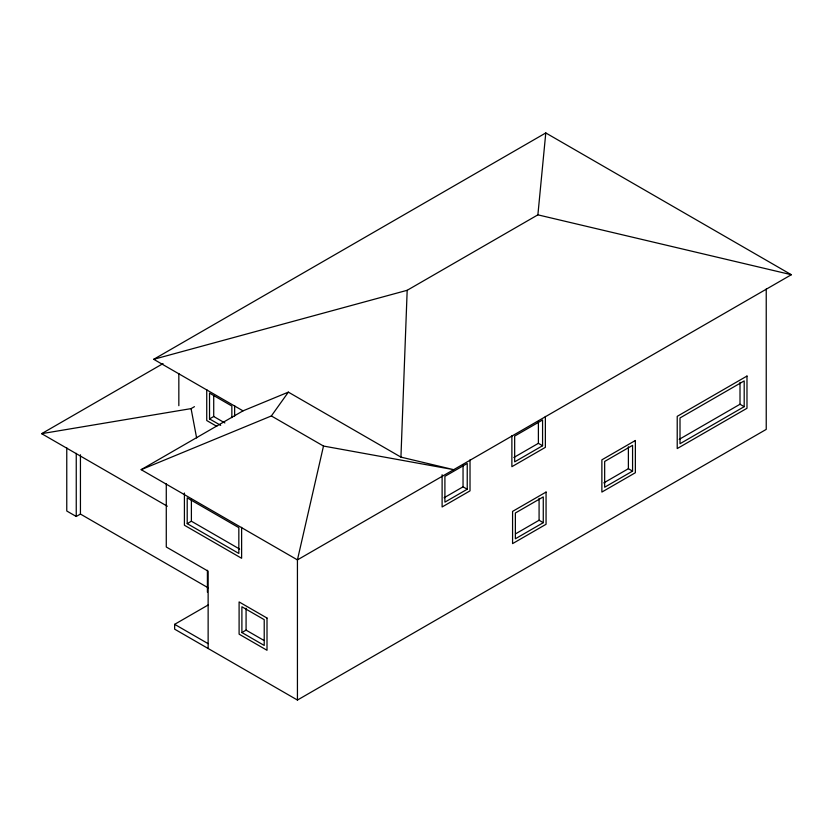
<?xml version="1.0" encoding="UTF-8"?>
<svg xmlns="http://www.w3.org/2000/svg" width="833" height="833" viewBox="0 0 833 833"><rect width="100%" height="100%" fill="white"/><g stroke="black" fill="none" stroke-linecap="round" stroke-linejoin="round"><path stroke-width="1.25" d="M400.933 457.119L407.181 290.3L537.889 214.841L791.35 274.723L297.433 559.891L141.162 469.666L243.017 410.856L288.364 392.135L400.933 457.119L453.693 469.666L323.496 446.051L271.36 415.948L141.162 469.666M537.889 214.841L545.782 132.947L791.35 274.723M297.433 559.891L323.496 446.051M271.36 415.948L288.364 392.135M243.017 410.856L153.72 359.304L545.782 132.947M167.318 506.225L41.65 433.67L163.029 363.594M41.65 433.67L191.08 408.618L194.453 406.671M231.855 417.625L231.855 406.025L209.531 393.134L209.531 418.916L213.717 416.5L224.879 422.945M66.765 447.852L66.765 511.004L76.251 516.481L80.437 514.065L208.229 587.848M187.206 523.634L238.832 553.445L238.832 527.664L187.206 497.863L187.206 523.634L191.392 521.219L239.644 549.082M766.235 289.02L766.235 429.391L297.433 700.053L174.649 629.165L174.649 624.334L208.406 604.841M444.072 497.78L463.044 486.826L467.23 489.242L467.23 463.46L444.905 476.351L444.905 502.132L467.23 489.242M513.836 457.504L538.389 443.323L542.575 445.738L542.575 419.967L514.669 436.076L514.669 461.857L542.575 445.738M241.893 632.549L264.217 645.44L264.217 619.658L241.893 606.768L241.893 632.549L246.079 630.133L263.946 640.442M515.648 533.786L539.086 520.25L543.272 522.676L543.272 496.895L515.367 513.003L515.367 538.784L543.272 522.676M603.831 482.88L628.384 468.698L632.57 471.114L632.57 445.343L604.664 461.451L604.664 487.232L632.57 471.114M679.197 439.366L740.006 404.255L744.192 406.671L744.192 380.9L680.009 417.947L680.009 443.729L744.192 406.671M153.72 359.304L407.181 290.3M209.531 418.916L220.693 425.361M216.778 426.329L206.74 420.53L206.74 389.594M174.649 624.334L208.135 643.67M191.08 408.618L196.619 437.939M740.006 382.347L740.006 404.255M628.384 446.79L628.384 468.698M545.365 416.417L545.365 447.352L511.879 466.688L511.879 435.753M539.086 498.342L539.086 520.25M538.389 421.415L538.389 443.323M470.02 459.92L470.02 490.856L442.115 506.964L442.115 474.737M463.044 464.908L463.044 486.826M297.433 559.682L297.433 700.053M246.079 608.215L246.079 630.133M241.622 527.341L241.622 558.277L184.416 525.248L184.416 493.021M234.646 405.702L234.646 416.021M213.717 395.873L213.717 416.5M208.135 648.501L208.135 571.167L166.277 547L166.277 483.838M207.407 570.293L207.407 592.211M191.392 499.311L191.392 521.219M178.835 373.486L178.835 405.702M80.437 454.776L80.437 514.065M76.251 453.329L76.251 516.481M546.063 492.064L512.576 511.389L512.576 543.616L546.063 524.28L546.063 492.064M635.36 440.501L601.874 459.837L601.874 492.064L635.36 472.728L635.36 440.501M746.982 376.058L677.219 416.344L677.219 448.56L746.982 408.285L746.982 376.058M267.008 618.044L239.102 601.936L239.102 634.163L267.008 650.271L267.008 618.044"/></g></svg>
